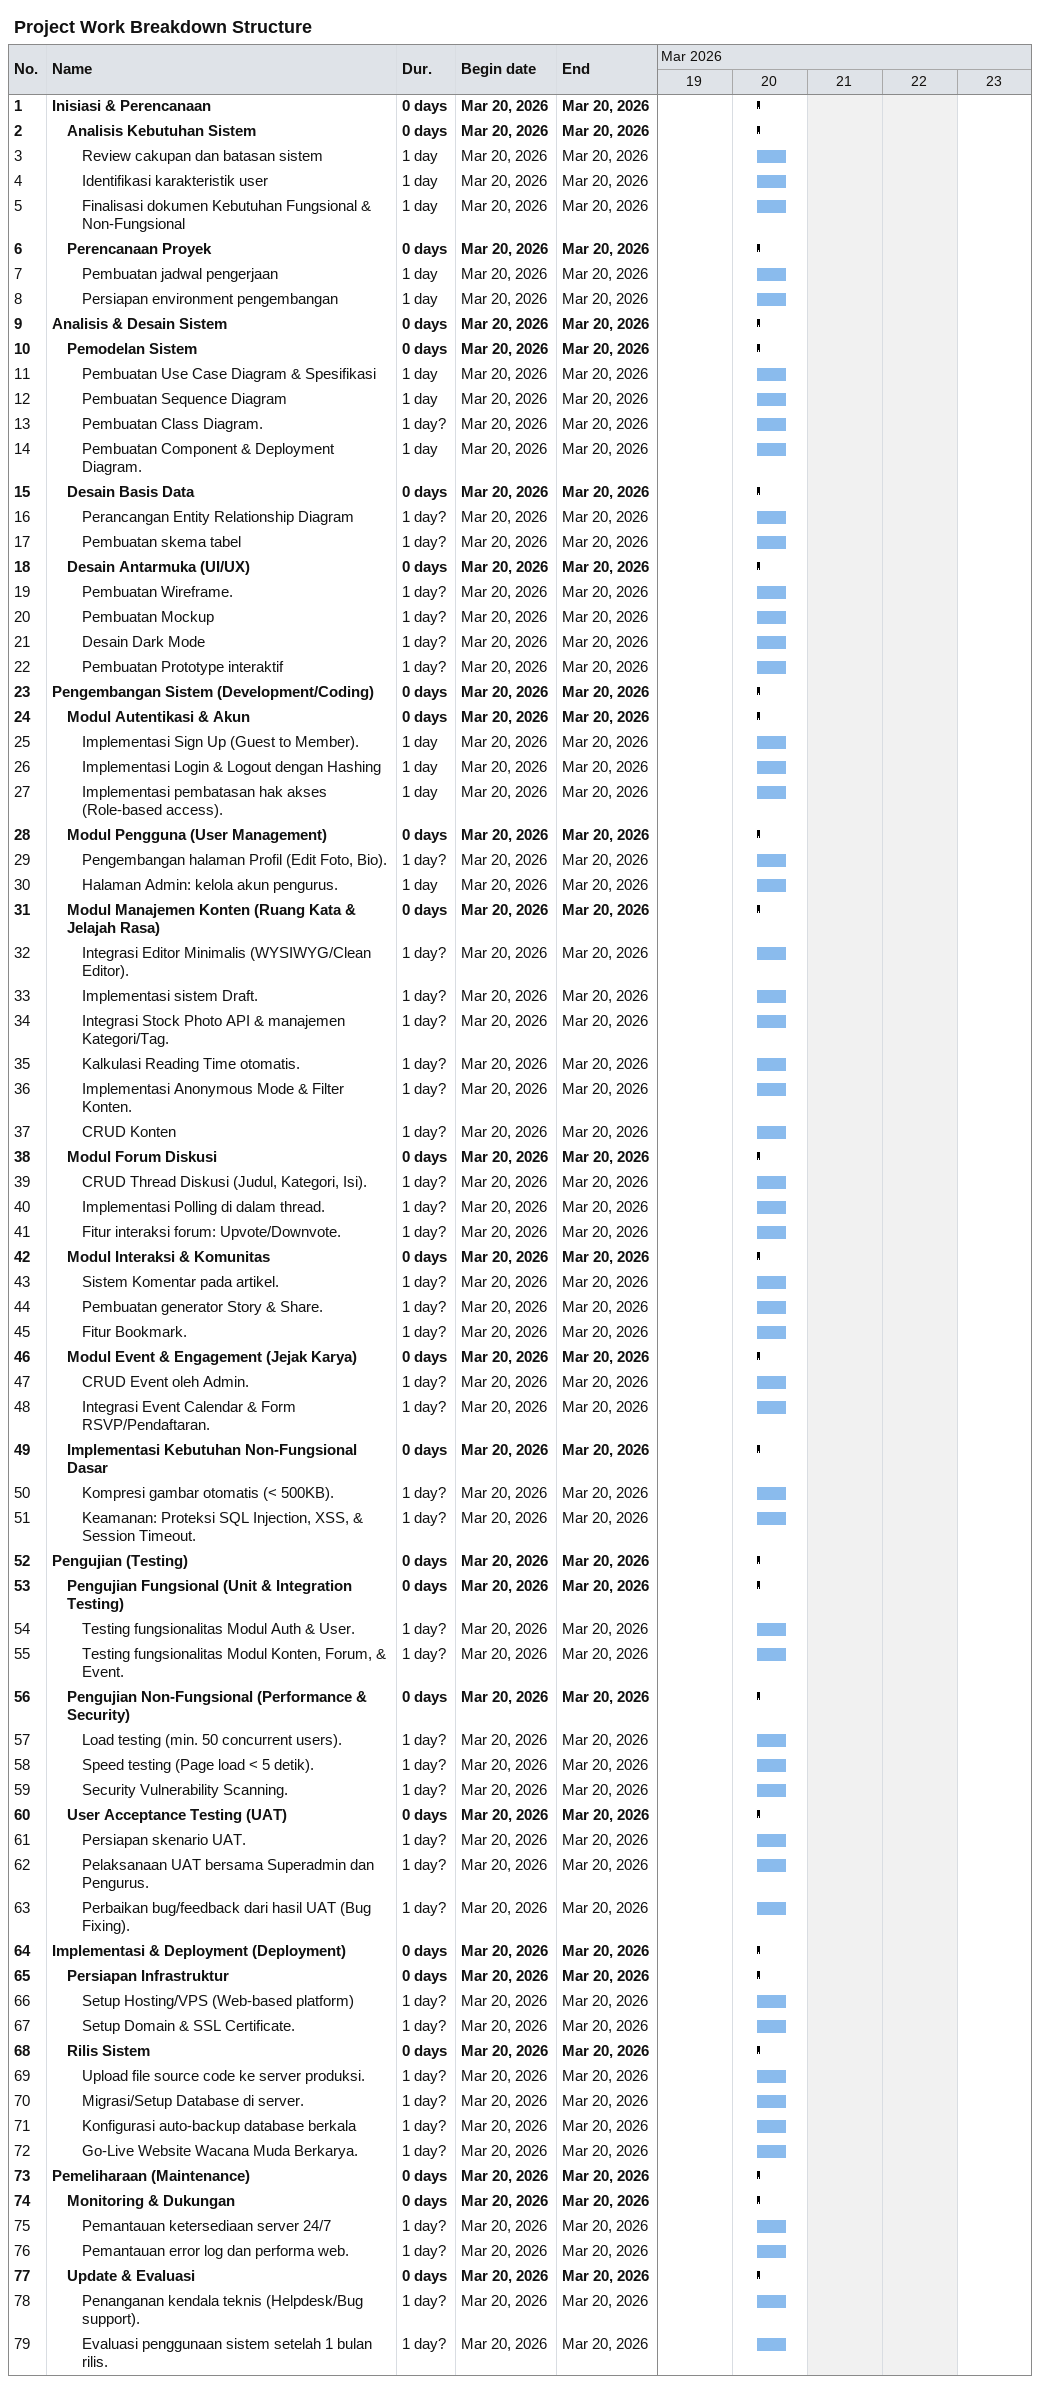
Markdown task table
Project Work Breakdown Structure

| ID | Level | Task | Duration | Start | Finish |
|---|---|---|---|---|---|
| 1 | 1 | **Inisiasi & Perencanaan** | 0d | 2026-03-20 | 2026-03-20 |
| 2 | 2 | **Analisis Kebutuhan Sistem** | 0d | 2026-03-20 | 2026-03-20 |
| 3 | 3 | Review cakupan dan batasan sistem | 1d | 2026-03-20 | 2026-03-20 |
| 4 | 3 | Identifikasi karakteristik user | 1d | 2026-03-20 | 2026-03-20 |
| 5 | 3 | Finalisasi dokumen Kebutuhan Fungsional & Non-Fungsional | 1d | 2026-03-20 | 2026-03-20 |
| 6 | 2 | **Perencanaan Proyek** | 0d | 2026-03-20 | 2026-03-20 |
| 7 | 3 | Pembuatan jadwal pengerjaan | 1d | 2026-03-20 | 2026-03-20 |
| 8 | 3 | Persiapan environment pengembangan | 1d | 2026-03-20 | 2026-03-20 |
| 9 | 1 | **Analisis & Desain Sistem** | 0d | 2026-03-20 | 2026-03-20 |
| 10 | 2 | **Pemodelan Sistem** | 0d | 2026-03-20 | 2026-03-20 |
| 11 | 3 | Pembuatan Use Case Diagram & Spesifikasi | 1d | 2026-03-20 | 2026-03-20 |
| 12 | 3 | Pembuatan Sequence Diagram | 1d | 2026-03-20 | 2026-03-20 |
| 13 | 3 | Pembuatan Class Diagram. | 1d? | 2026-03-20 | 2026-03-20 |
| 14 | 3 | Pembuatan Component & Deployment Diagram. | 1d | 2026-03-20 | 2026-03-20 |
| 15 | 2 | **Desain Basis Data** | 0d | 2026-03-20 | 2026-03-20 |
| 16 | 3 | Perancangan Entity Relationship Diagram | 1d? | 2026-03-20 | 2026-03-20 |
| 17 | 3 | Pembuatan skema tabel | 1d? | 2026-03-20 | 2026-03-20 |
| 18 | 2 | **Desain Antarmuka (UI/UX)** | 0d | 2026-03-20 | 2026-03-20 |
| 19 | 3 | Pembuatan Wireframe. | 1d? | 2026-03-20 | 2026-03-20 |
| 20 | 3 | Pembuatan Mockup | 1d? | 2026-03-20 | 2026-03-20 |
| 21 | 3 | Desain Dark Mode | 1d? | 2026-03-20 | 2026-03-20 |
| 22 | 3 | Pembuatan Prototype interaktif | 1d? | 2026-03-20 | 2026-03-20 |
| 23 | 1 | **Pengembangan Sistem (Development/Coding)** | 0d | 2026-03-20 | 2026-03-20 |
| 24 | 2 | **Modul Autentikasi & Akun** | 0d | 2026-03-20 | 2026-03-20 |
| 25 | 3 | Implementasi Sign Up (Guest to Member). | 1d | 2026-03-20 | 2026-03-20 |
| 26 | 3 | Implementasi Login & Logout dengan Hashing | 1d | 2026-03-20 | 2026-03-20 |
| 27 | 3 | Implementasi pembatasan hak akses (Role-based access). | 1d | 2026-03-20 | 2026-03-20 |
| 28 | 2 | **Modul Pengguna (User Management)** | 0d | 2026-03-20 | 2026-03-20 |
| 29 | 3 | Pengembangan halaman Profil (Edit Foto, Bio). | 1d? | 2026-03-20 | 2026-03-20 |
| 30 | 3 | Halaman Admin: kelola akun pengurus. | 1d | 2026-03-20 | 2026-03-20 |
| 31 | 2 | **Modul Manajemen Konten (Ruang Kata & Jelajah Rasa)** | 0d | 2026-03-20 | 2026-03-20 |
| 32 | 3 | Integrasi Editor Minimalis (WYSIWYG/Clean Editor). | 1d? | 2026-03-20 | 2026-03-20 |
| 33 | 3 | Implementasi sistem Draft. | 1d? | 2026-03-20 | 2026-03-20 |
| 34 | 3 | Integrasi Stock Photo API & manajemen Kategori/Tag. | 1d? | 2026-03-20 | 2026-03-20 |
| 35 | 3 | Kalkulasi Reading Time otomatis. | 1d? | 2026-03-20 | 2026-03-20 |
| 36 | 3 | Implementasi Anonymous Mode & Filter Konten. | 1d? | 2026-03-20 | 2026-03-20 |
| 37 | 3 | CRUD Konten | 1d? | 2026-03-20 | 2026-03-20 |
| 38 | 2 | **Modul Forum Diskusi** | 0d | 2026-03-20 | 2026-03-20 |
| 39 | 3 | CRUD Thread Diskusi (Judul, Kategori, Isi). | 1d? | 2026-03-20 | 2026-03-20 |
| 40 | 3 | Implementasi Polling di dalam thread. | 1d? | 2026-03-20 | 2026-03-20 |
| 41 | 3 | Fitur interaksi forum: Upvote/Downvote. | 1d? | 2026-03-20 | 2026-03-20 |
| 42 | 2 | **Modul Interaksi & Komunitas** | 0d | 2026-03-20 | 2026-03-20 |
| 43 | 3 | Sistem Komentar pada artikel. | 1d? | 2026-03-20 | 2026-03-20 |
| 44 | 3 | Pembuatan generator Story & Share. | 1d? | 2026-03-20 | 2026-03-20 |
| 45 | 3 | Fitur Bookmark. | 1d? | 2026-03-20 | 2026-03-20 |
| 46 | 2 | **Modul Event & Engagement (Jejak Karya)** | 0d | 2026-03-20 | 2026-03-20 |
| 47 | 3 | CRUD Event oleh Admin. | 1d? | 2026-03-20 | 2026-03-20 |
| 48 | 3 | Integrasi Event Calendar & Form RSVP/Pendaftaran. | 1d? | 2026-03-20 | 2026-03-20 |
| 49 | 2 | **Implementasi Kebutuhan Non-Fungsional Dasar** | 0d | 2026-03-20 | 2026-03-20 |
| 50 | 3 | Kompresi gambar otomatis (< 500KB). | 1d? | 2026-03-20 | 2026-03-20 |
| 51 | 3 | Keamanan: Proteksi SQL Injection, XSS, & Session Timeout. | 1d? | 2026-03-20 | 2026-03-20 |
| 52 | 1 | **Pengujian (Testing)** | 0d | 2026-03-20 | 2026-03-20 |
| 53 | 2 | **Pengujian Fungsional (Unit & Integration Testing)** | 0d | 2026-03-20 | 2026-03-20 |
| 54 | 3 | Testing fungsionalitas Modul Auth & User. | 1d? | 2026-03-20 | 2026-03-20 |
| 55 | 3 | Testing fungsionalitas Modul Konten, Forum, & Event. | 1d? | 2026-03-20 | 2026-03-20 |
| 56 | 2 | **Pengujian Non-Fungsional (Performance & Security)** | 0d | 2026-03-20 | 2026-03-20 |
| 57 | 3 | Load testing (min. 50 concurrent users). | 1d? | 2026-03-20 | 2026-03-20 |
| 58 | 3 | Speed testing (Page load < 5 detik). | 1d? | 2026-03-20 | 2026-03-20 |
| 59 | 3 | Security Vulnerability Scanning. | 1d? | 2026-03-20 | 2026-03-20 |
| 60 | 2 | **User Acceptance Testing (UAT)** | 0d | 2026-03-20 | 2026-03-20 |
| 61 | 3 | Persiapan skenario UAT. | 1d? | 2026-03-20 | 2026-03-20 |
| 62 | 3 | Pelaksanaan UAT bersama Superadmin dan Pengurus. | 1d? | 2026-03-20 | 2026-03-20 |
| 63 | 3 | Perbaikan bug/feedback dari hasil UAT (Bug Fixing). | 1d? | 2026-03-20 | 2026-03-20 |
| 64 | 1 | **Implementasi & Deployment (Deployment)** | 0d | 2026-03-20 | 2026-03-20 |
| 65 | 2 | **Persiapan Infrastruktur** | 0d | 2026-03-20 | 2026-03-20 |
| 66 | 3 | Setup Hosting/VPS (Web-based platform) | 1d? | 2026-03-20 | 2026-03-20 |
| 67 | 3 | Setup Domain & SSL Certificate. | 1d? | 2026-03-20 | 2026-03-20 |
| 68 | 2 | **Rilis Sistem** | 0d | 2026-03-20 | 2026-03-20 |
| 69 | 3 | Upload file source code ke server produksi. | 1d? | 2026-03-20 | 2026-03-20 |
| 70 | 3 | Migrasi/Setup Database di server. | 1d? | 2026-03-20 | 2026-03-20 |
| 71 | 3 | Konfigurasi auto-backup database berkala | 1d? | 2026-03-20 | 2026-03-20 |
| 72 | 3 | Go-Live Website Wacana Muda Berkarya. | 1d? | 2026-03-20 | 2026-03-20 |
| 73 | 1 | **Pemeliharaan (Maintenance)** | 0d | 2026-03-20 | 2026-03-20 |
| 74 | 2 | **Monitoring & Dukungan** | 0d | 2026-03-20 | 2026-03-20 |
| 75 | 3 | Pemantauan ketersediaan server 24/7 | 1d? | 2026-03-20 | 2026-03-20 |
| 76 | 3 | Pemantauan error log dan performa web. | 1d? | 2026-03-20 | 2026-03-20 |
| 77 | 2 | **Update & Evaluasi** | 0d | 2026-03-20 | 2026-03-20 |
| 78 | 3 | Penanganan kendala teknis (Helpdesk/Bug support). | 1d? | 2026-03-20 | 2026-03-20 |
| 79 | 3 | Evaluasi penggunaan sistem setelah 1 bulan rilis. | 1d? | 2026-03-20 | 2026-03-20 |
